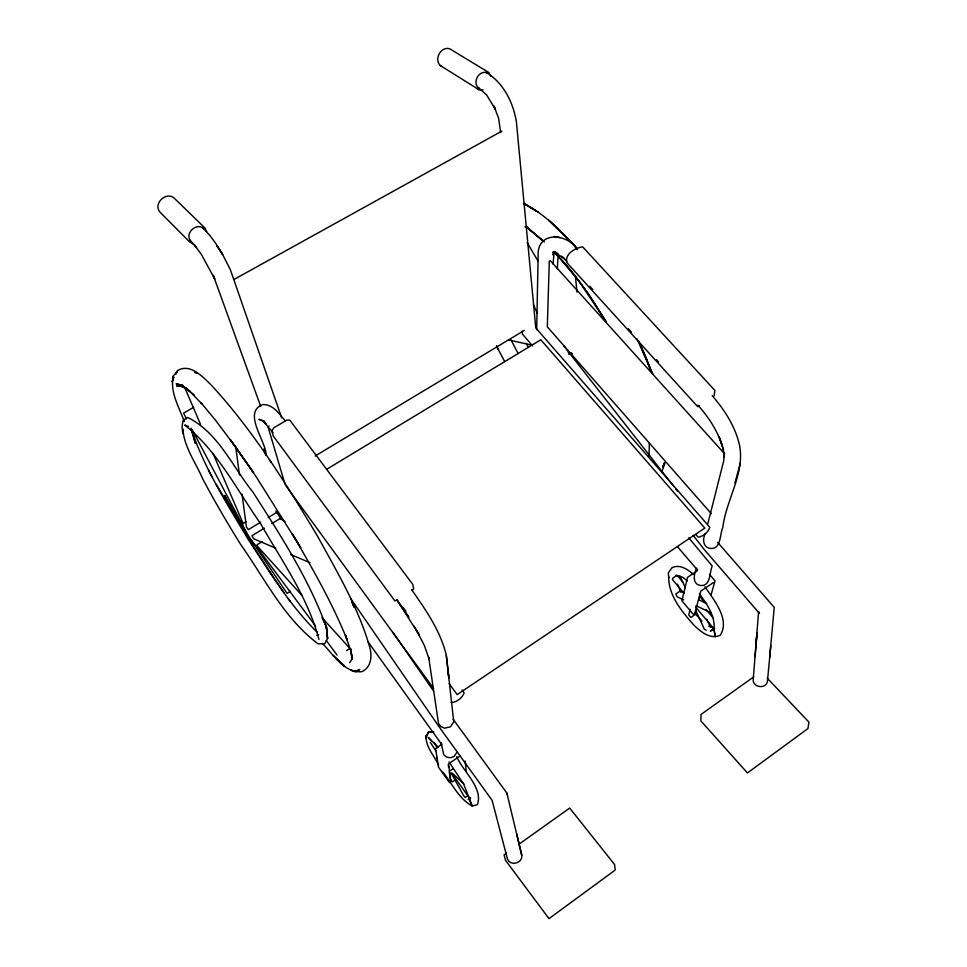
<?xml version="1.0" encoding="UTF-8"?>
<svg xmlns="http://www.w3.org/2000/svg" width="967" height="967" viewBox="0 0 967 967"><rect width="100%" height="100%" fill="white"/><g stroke="black" fill="none" stroke-linecap="round" stroke-linejoin="round"><path stroke-width="1.45" d="M536.685 329.674L538.123 256.231C536.685 230.883 566.432 232.854 577.432 249.305C562.105 231.512 544.844 214.505 523.933 203.396M649.038 456.013L649.341 442.959M553.051 264.039L554.188 251.771L552.858 254.78L554.067 252.46M453.172 719.303L506.877 793.097L521.769 855.324C522.809 863.289 510.213 866.577 507.445 858.914L492.118 800.35L439.731 727.716L351.057 599.057M182.92 429.892C184.419 447.624 196.011 463.157 202.913 479.257C214.686 501.462 227.402 523.147 240.674 544.494C264.716 578.447 284.165 618.662 318.155 643.829L324.815 643.659L327.571 638.425L326.29 626.435L322.132 617.393L325.746 625.359C308.074 577.746 280.164 534.739 252.967 492.13C232.576 466.904 218.095 432.261 187.671 417.502L183.138 420.234L182.014 426.665L182.763 433.591L183.053 429.106M557.355 268.814L558.068 255.348M173.129 378.834L173.347 375.994L177.807 370.409C190.451 363.084 203.034 377.07 211.338 385.18C253.427 430.75 286.256 483.935 317.986 536.999C337.41 572.391 358.382 607.76 369.624 646.826C372.331 655.831 371.352 667.435 361.827 671.702C344.034 673.225 333.53 654.49 322.47 643.502M770.772 645.751L767.46 681.179C766.517 689.386 752.616 687.742 753.208 679.656L758.599 611.555L759.458 613.453L703.976 549.22L693.146 535.319M755.916 646.331L756.98 632.805L755.082 656.702M705.39 533.542C702.163 538.849 703.069 547.576 710.322 548.41C721.358 549.582 719.653 534.062 722.808 527.523C726.096 499.129 746.621 471.171 738.752 441.979C734.013 424.61 723.945 409.174 712.232 395.696M769.659 657.657L774.241 607.361L717.695 542.402M438.619 765.211C434.376 755.759 425.238 746.681 426.169 735.706L428.816 731.814L432.479 732.152M425.855 738.522L426.169 735.706M714.045 396.071L714.915 390.463L582.666 246.851C575.703 247.806 564.704 253.523 566.735 262.504L697.642 406.599L699.504 405.765M696.687 568.197C693.835 573.757 691.961 584.261 700.543 585.506C710.842 586.582 709.415 572.259 712.22 566.009L688.782 537.87M707.868 523.57L723.727 460.812L724.307 453.052L724.21 456.992L723.401 449.86L719.085 436.782L721.829 444.24M690.208 609.295L688.758 614.952L690.873 617.478L695.104 614.565L696.228 610.322M700.41 594.657L699.008 599.915L706.684 603.481M734.932 483.089L740.299 463.145M711.156 594.56L715.036 580.841L709.488 574.386M242.052 522.337L243.14 526.253L248.048 535.126L253.946 543.829L257.427 547.358M457.27 751.71L454.152 756.436L450.489 757.753L446.657 757.137L443.708 754.743L441.206 742.874L441.532 744.167L368.197 642.076M662.057 471.267L665.296 462.153M662.733 467.339L664.329 463.193M662.637 467.109L664.269 463.048M175.643 374.289L176.901 372.017M176.018 373.613L177.807 370.409M349.716 662.697L352.133 658.841L350.634 648.76L352.302 659.337L350.852 651.021L345.424 635.065L347.238 640.106C332.382 603.033 312.377 568.306 292.288 533.881L300.725 547.721L255.82 476.223L230.267 439.574L253.596 472.718L234.618 445.642L215.315 419.98L200.931 402.635L201.922 403.735C194.041 396.748 187.344 385.664 176.199 383.839L183.138 385.555L180.805 384.83L190.173 391.647L183.15 386.449L176.816 385.833L183.15 386.449L190.173 391.647M411.966 590.329L413.646 588.867L412.824 584.479L289.81 420.137L286.824 420.113L273.975 427.68L271.836 430.738L273.226 435.972L394.899 600.894L396.966 599.951L408.727 617.127L396.966 599.951M702.308 598.984L700.616 596.071M506.515 853.112L504.085 854.84L505.548 860.376L549.002 918.65L615.181 870.07L614.601 864.558L569.696 808.074L518.663 844.445M753.716 676.888L700.966 714.492L700.845 720.862L747.443 772.971L807.965 728.538L808.932 722.156L767.182 678.085M467.714 795.853L465.345 797.497L463.979 796.192L451.081 772.947M470.603 797.896L468.209 799.552L469.732 798.005L469.575 800.374L472.234 805.994L477.36 804.725C483.573 787.948 462.552 770.953 456.787 756.714M713.598 628.937L710.394 631.173L714.129 628.103C714.758 615.109 706.817 603.831 699.359 593.883M454.635 780.26L452.278 781.88L450.271 779.064L449.244 771.581M450.719 770.324L453.124 768.668M460.389 755.759L448.519 763.882L450.948 781.517L449.45 782.545L438.535 767.194L435.573 748.555L441.762 744.348M713.441 582.521L700.712 591.236L694.765 613.586L693.424 614.516L681.892 600.785L687.549 577.372L697.074 570.905M346.682 650.501L349.123 648.93M290.535 591.163L287.042 593.363L251.154 539.961M262.154 541.653L257.004 544.796L257.585 546.403L301.704 595.176M568.62 354.188L571.098 352.677M264.329 528.175L251.94 535.73L253.705 538.788L275.668 548.12M271.763 523.655L280.43 518.372L285.205 522.047M246.186 521.624L243.599 523.195L242.693 522.47L213.018 453.426M260.703 522.132L248.314 529.662L246.428 526.967L242.052 494.234M268.149 517.623L276.816 512.353M326.967 469.116L540.831 339.78L704.798 528.079L457.186 694.62L449.147 683.693M315.182 455.989L524.271 330.436M269.092 426.072L268.004 426.713L285.192 484.83M193.654 407.312L183.621 413.09L186.438 418.868M234.026 279.451L501.909 131.089M553.873 252.182L553.257 252.447L555.699 252.206M316.644 635.319L318.735 634.654M483.053 89.967L478.943 89.701L440.203 65.478C433.772 59.253 441 45.86 449.788 48.834L488.939 72.598L491.043 76.32M433.832 731.995L429.578 731.91L432.249 732.152M262.988 421.274L264.74 421.419L258.951 419.291L262.48 420.85L265.913 423.921L264.257 422.337L273.081 432.684M566.916 261.392L561.513 256.231L564.595 258.818L554.478 252.133L557.947 253.668L553.064 252.194L555.892 252.665M553.064 252.194L555.711 252.641M525.021 226.822L527.885 227.33M554.176 236.468L560.123 237.604M568.197 352.846L572.621 353.692M508.618 339.937L531.62 345.098M194.548 372.368L197.461 373.069L195.286 372.464M486.679 72.73C478.314 69.89 471.558 84.189 479.499 88.468M675.945 575.317L682.811 577.311L687.332 580.925M451.118 702.489C456.484 702.526 462.226 697.908 464.148 692.964L462.093 689.991M708.763 626.157L714.673 628.187M180.164 386.111L186.498 388.456L194.44 395.358M188.553 426.447L184.709 425.009C217.357 450.827 236.903 489.822 260.474 523.473C281.868 560.884 307.905 597.292 318.917 639.441M290.765 554.538L309.984 562.697M193.581 244.361L189.605 241.907L160.002 212.16C152.496 203.36 167.267 190.209 175.015 198.936L205.113 228.188L206.974 232.515M684.032 592.964L680.031 591.115L675.788 594.004L677.057 596.736L683.693 599.878M706.224 630.23L704.435 629.348L695.696 610.286M695.974 605.68L711.265 612.897M486.05 72.356C503.408 82.57 513.211 102.454 516.39 121.794L535.778 327.91L709.802 527.281C708.4 532.128 703.19 536.467 698.21 537.205L695.841 534.521M478.883 88.094L486.461 94.742L495.249 109.102L493.968 106.019L498.609 118.276L500.652 132.648M526.423 226.967L543.406 240.964M440.203 65.478L441.907 66.554M477.239 88.626L478.943 89.701M526.616 226.87L544.312 242.028M525.649 226.483L543.442 241.266M701.994 621.152L694.741 613.247M693.23 574.205C687.597 569.261 679.475 563.821 671.92 567.786L668.294 572.935L668.717 577.577L668.717 576.876C668.451 595.902 682.291 611.966 694.294 625.54C700.906 631.802 710.6 639.828 720.222 635.246C730.46 619.351 713.465 599.588 704.979 586.788M204.073 229.119C197.183 221.54 184.189 233.192 190.656 240.976M317.261 632.297C289.665 605.342 269.575 571.775 248.446 539.755C227.354 504.484 204.883 469.273 191.623 430.134M452.278 773.129L463.822 783.935M438.293 747.237L428.139 737.374L431.512 740.819M202.454 227.535L209.899 235.465L215.472 243.019L222.628 254.49L230.4 269.805L281.675 417.841M190.1 240.42L196.567 247.419L194.004 244.397L201.438 254.526L214.759 279.052L213.296 275.365L260.739 406.491M589.773 286.256L592.735 289.508M628.381 328.72L631.391 332.044M656.508 359.676L658.515 361.876M697.908 405.173C709.415 417.974 718.964 433.035 723.413 449.788M554.647 252.411L569.418 268.693L585.24 289.629M322.76 618.457L350.84 649.486M724.694 453.886L550.259 260.619L549.292 261.187L547.322 326.846L711.313 513.67M559.023 257.004L555.239 252.75L578.979 281.143L606.104 321.648L587.029 292.046M560.908 259.132C578.097 278.327 593.242 299.407 605.765 321.938M532.539 345.86L522.398 334.074L522.083 331.089M677.71 546.971L697.618 570.216L696.893 569.273M701.317 598.271L705.173 602.816M682.75 581.977L677.069 575.268L672.778 578.169L672.464 579.584L683.79 593.025M706.079 609.561L712.836 617.55M695.611 607.046L713.9 628.743M577.335 249.148L571.944 242.669L548.797 220.355L571.944 242.669L577.504 249.546M285.192 420.669C279.233 413.961 272.912 404.061 262.77 404.593C241.52 412.413 267.581 443.164 265.901 455.481M563.797 345.884L673.794 486.461M675.655 488.831L677.504 491.212M256.654 546.766L315.617 626.169M326.338 640.601L337.06 655.046M403.263 607.639L405.947 611.265M286.087 486.05L433.579 688.431M288.384 598.863L290.088 601.22M436.443 751.842L430.315 742.378M452.423 774.216L469.757 798.488M397.401 600.725L419.255 634.944L413.997 626.048M411.567 589.532C425.698 609.875 440.626 630.955 446.319 655.457L448.845 677.94L446.319 655.457M269.334 459.663L270.978 462.021M433.53 690.982L392.928 632.43M275.861 511.023L281.252 519.424M216.233 484.249L252.665 545.328L272.561 575.824M269.394 571.195L284.177 592.904M442.826 772.065C452.145 783.512 458.817 798.911 472.234 805.994L463.713 784.177L449.026 761.911M527.16 242.681L537.882 260.764M518.191 353.656L511.035 339.925M244.675 529.807L246.404 532.817L224.67 495.394L226.278 498.174M526.108 343.285L528.284 347.117M434.183 742.523L437.108 747.781M436.492 757.04L437.241 758.394M208.546 470.313L212.039 476.671M416.088 629.565L424.356 645.485L429.13 659.18L428.671 657.077L438.486 723.328L440.807 726.531L444.506 728.163L450.453 726.846L453.765 721.902L448.011 670.614M496.881 346.948L504.701 361.561M192.046 429.481L242.56 525.021M637.072 338.97L652.761 374.289M496.615 345.944L498.525 349.909L496.579 345.848M679.958 575.933L685.349 587.706M706.756 619.085L710.491 627.269M533.458 304.81L537.156 312.994M638.921 341.436L646.657 358.999L649.788 368.802M184.528 387.126L200.556 424.416M184.359 421.527C179.052 407.143 169.624 391.816 173.347 375.994L173.371 380.14M649.703 366.989L641.085 346.802L652.689 374.144M353.97 606.913L351.795 601.522L353.898 606.986M677.553 584.189L680.732 592.082M263.882 448.978L265.659 454.732M191.539 430.061L195.431 443.442L191.019 428.188M521.769 855.324L516.704 833.844M506.877 793.097L507.179 794.33M448.301 764.764L448.664 767.447M235.694 446.609L239.465 474.882M465.139 761.041L466.191 771.025M575.341 275.764L576.997 292.119M172.537 380.635L172.199 381.772L173.746 377.106L172.537 380.635M426.387 736.298L425.976 737.386L428.816 731.814L426.387 736.298M359.639 669.563L356.11 671.533L354.188 671.533L359.639 669.563M356.11 671.533L350.574 670.155L356.11 671.533M538.22 212.16L523.63 203.445L538.22 212.16M344.494 666.07L333.047 655.421L344.494 666.07M220.839 251.722L217.079 246.005L222.628 254.49L220.839 251.722M326.52 627.631L326.29 626.435L327.571 638.425L326.52 627.631M715.205 636.564L713.997 629.154L715.205 636.564"/></g></svg>
